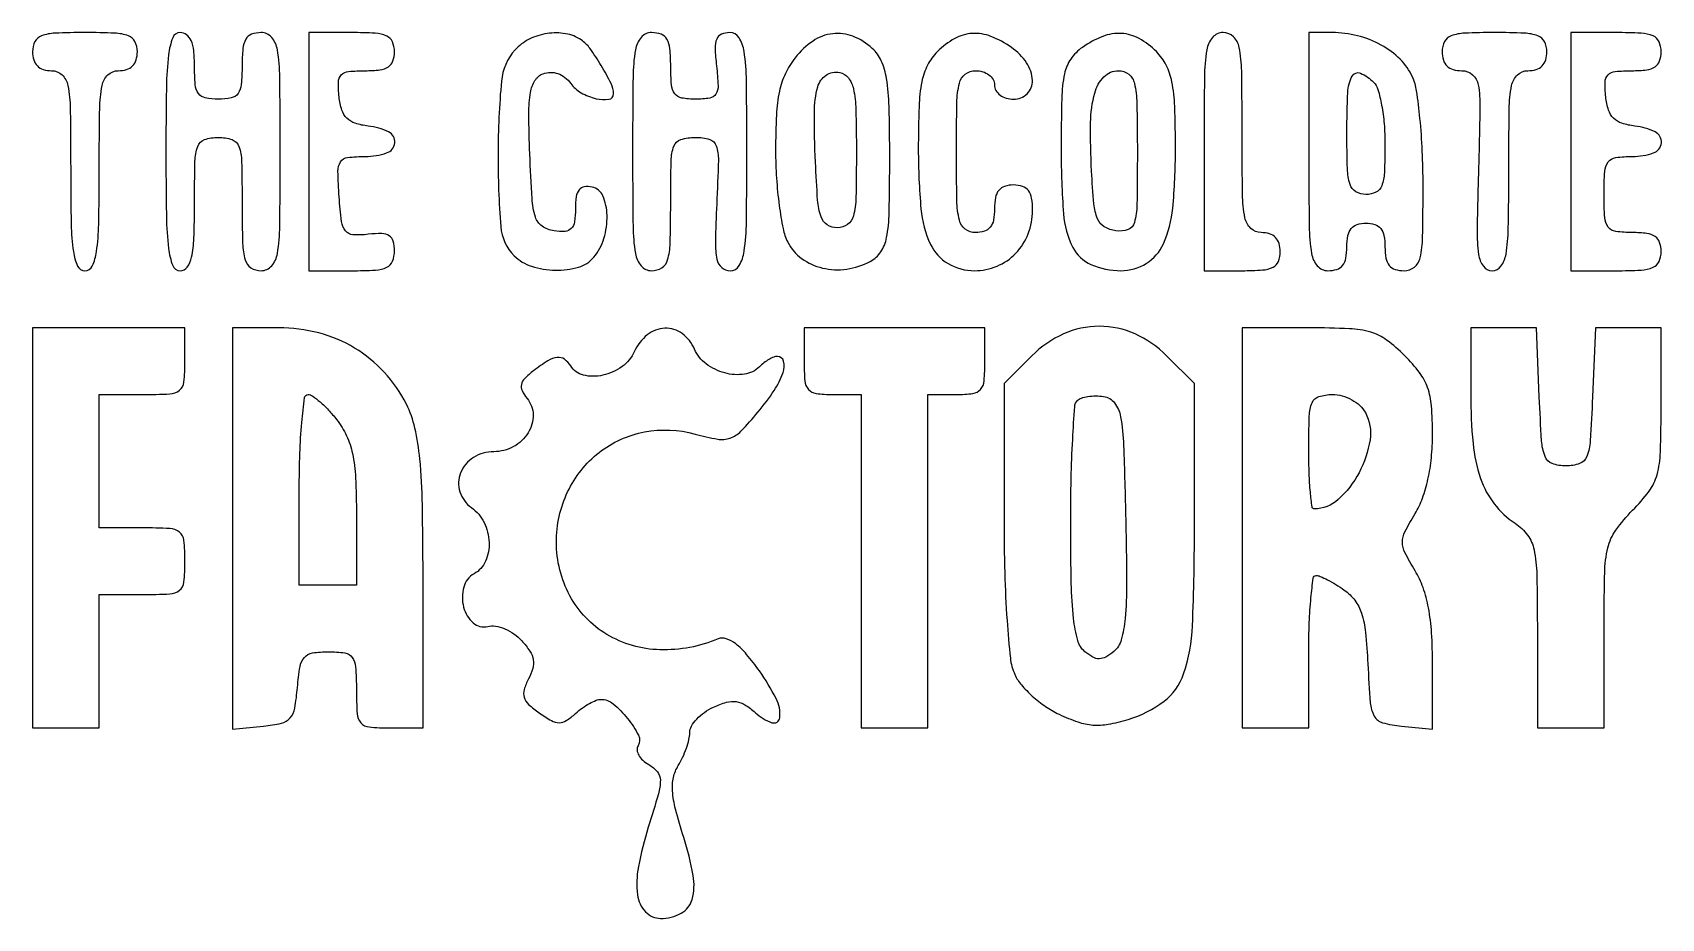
# Model space of a CAD drawing. Extents: x 27 to 198, y 55 to 148.
import ezdxf

# ---------------------------------------------------------------- set-up
doc = ezdxf.new("R2010")
doc.units = 0

msp = doc.modelspace()

# ---------------------------------------------------------------- linework, layer by layer
for points in [[(27, 146, 0.072254), (27.126841, 145.126841, 0.124864), (27.5, 144.5, 0.124864), (28.126841, 144.126841, 0.072254), (29, 144, -0.193568), (30.093207, 143.560306, -0.15568), (30.702381, 142.4375, -0.043488), (30.953506, 139.966968, -0.003595), (31, 133.5, 0.004841), (31.054606, 127.860051, 0.030643), (31.285714, 125, 0.072528), (31.729954, 123.493192, 0.292784), (32.5, 123, 0.292784), (33.270046, 123.493192, 0.072528), (33.714286, 125, 0.030643), (33.945394, 127.860051, 0.004841), (34, 133.5, -0.003595), (34.046494, 139.966968, -0.043488), (34.297619, 142.4375, -0.15568), (34.906793, 143.560306, -0.193568), (36, 144, 0.072254), (36.873159, 144.126841, 0.124864), (37.5, 144.5, 0.124864), (37.873159, 145.126841, 0.072254), (38, 146, 0.118451), (37.746716, 147.054152, 0.189837), (37.0625, 147.659091, 0.077556), (35.640147, 147.938496, 0.009792), (32.5, 148, 0.009792), (29.359853, 147.938496, 0.077556), (27.9375, 147.659091, 0.189837), (27.253284, 147.054152, 0.118451)], [(41, 135.5, 0.003867), (41.052594, 128.699767, 0.025996), (41.28, 125.333333, 0.0595), (41.714283, 123.545446, 0.313079), (42.5, 123, 0.241448), (43.235889, 123.377357, 0.103378), (43.696429, 124.416667, 0.044348), (43.938899, 126.386832, 0.008455), (44, 130, -0.005599), (44.050231, 134.485599, -0.080329), (44.339286, 136.05, -0.227859), (45.055682, 136.758286, -0.0831), (46.5, 137, -0.0831), (47.944318, 136.758286, -0.227859), (48.660714, 136.05, -0.080329), (48.949769, 134.485599, -0.005599), (49, 130, 0.006583), (49.054458, 125.864163, 0.063075), (49.321429, 124.125, 0.183695), (49.929389, 123.311233, 0.142406), (51, 123, 0.218517), (52.104087, 123.506719, 0.138781), (52.71, 124.8125, 0.036854), (52.955897, 127.699072, 0.002827), (53, 135.5, 0.002827), (52.955897, 143.300928, 0.036854), (52.71, 146.1875, 0.138781), (52.104087, 147.493281, 0.218517), (51, 148, 0.087745), (49.997538, 147.822713, 0.177212), (49.392857, 147.3125, 0.10769), (49.082184, 146.32428, 0.022514), (49, 144.5, -0.021436), (48.915691, 142.534425, -0.13443), (48.571429, 141.6, -0.189121), (47.86222, 141.138668, -0.050766), (46.5, 141, -0.050766), (45.13778, 141.138668, -0.189121), (44.428571, 141.6, -0.13443), (44.084309, 142.534425, -0.021436), (44, 144.5, 0.025511), (43.918107, 146.104033, 0.075863), (43.642857, 147.166667, 0.129352), (43.169448, 147.773926, 0.164293), (42.5, 148, 0.313079), (41.714283, 147.454554, 0.0595), (41.28, 145.666667, 0.025996), (41.052594, 142.300233, 0.003867)], [(56, 135.5), (56, 123), (60.5, 123, 0.013719), (63.013202, 123.068973, 0.094417), (64.206932, 123.365087, 0.193178), (64.793203, 123.98475, 0.094293), (65, 125.071566, 0.063458), (64.868329, 126.104848, 0.189877), (64.456932, 126.670538, 0.141263), (63.674377, 126.900709, 0.030458), (62.25, 126.821566, -0.042707), (60.638023, 126.77151, -0.217094), (59.861925, 127.177406, -0.134594), (59.449269, 128.170583, -0.013496), (59.192502, 130.75, -0.012095), (59.062611, 133.451801, -0.150664), (59.338181, 134.427637, -0.222645), (60.074525, 134.887595, -0.03006), (61.942502, 135, 0.080186), (64.176979, 135.360667, 0.296901), (65.025657, 136.424188, 0.314738), (64.380044, 137.568819, 0.083402), (62.25, 138.183578, -0.046929), (60.866688, 138.476032, -0.121406), (60, 139, -0.121406), (59.476032, 139.866688, -0.046929), (59.183578, 141.25, -0.032648), (59.106417, 142.814281, -0.194761), (59.41875, 143.551595, -0.173213), (60.181481, 143.91289, -0.024843), (61.933578, 144, 0.029358), (63.477207, 144.090715, 0.115646), (64.366697, 144.413056, 0.167926), (64.838221, 145.020469, 0.082024), (65, 146, 0.102588), (64.785276, 147.035525, 0.188085), (64.1875, 147.638889, 0.090841), (62.979415, 147.930739, 0.013964), (60.5, 148), (56, 148)], [(77.654988, 146.171259, 0.162928), (76.230052, 142.915457, 0.021418), (75.872887, 135.272529, 0.020794), (76.161355, 127.627084, 0.178383), (77.571429, 124.571429, 0.119927), (79.390993, 123.464129, 0.072361), (81.894883, 123.051056, 0.074475), (84.327176, 123.36817, 0.151072), (85.927297, 124.412399, 0.100435), (86.992664, 126.397668, 0.079258), (87.31949, 128.819498, 0.094764), (86.878255, 130.859489, 0.245925), (85.75, 131.784136, 0.088026), (84.91872, 131.807968, 0.194732), (84.381248, 131.491907, 0.131378), (84.084097, 130.775735, 0.033022), (84, 129.503773, -0.033732), (83.907229, 128.13021, -0.159967), (83.567391, 127.430485, -0.188084), (82.915606, 127.131874, -0.049756), (81.75, 127.180449, -0.118712), (80.503137, 127.674702, -0.164564), (79.799286, 128.638275, -0.060768), (79.441616, 130.567806, -0.006067), (79.207663, 135.265139, -0.007206), (79.108974, 139.514935, -0.0433), (79.280508, 141.71703, -0.09718), (79.749191, 142.96965, -0.164613), (80.602271, 143.677619, -0.089505), (81.37549, 143.82462, -0.086661), (82.160683, 143.695044, -0.081915), (82.891275, 143.296009, -0.069123), (83.50485, 142.66248, 0.105822), (84.600781, 141.684539, 0.069713), (86.176386, 141.057948, 0.095643), (87.503705, 140.993388, 0.373179), (88, 141.565741, 0.116312), (87.7451, 142.646679, 0.019262), (86.708863, 144.535927, 0.020622), (85.518435, 146.347203, 0.090089), (84.600296, 147.234687, 0.106005), (82.965703, 147.882846, 0.079723), (81.026231, 147.896764, 0.077959), (79.138644, 147.297239, 0.093292)], [(90, 135.5, 0.002827), (90.044103, 127.699072, 0.036854), (90.29, 124.8125, 0.138781), (90.895913, 123.506719, 0.218517), (92, 123, 0.142406), (93.070611, 123.311233, 0.183695), (93.678571, 124.125, 0.063075), (93.945542, 125.864163, 0.006583), (94, 130, -0.005485), (94.049715, 134.531912, -0.083051), (94.342216, 136.072246, -0.232214), (95.072945, 136.768264, -0.076331), (96.582059, 137, -0.072276), (98.100975, 136.779284, -0.24771), (98.791306, 136.104179, -0.084801), (99.004739, 134.608127, -0.004975), (98.832059, 129.997747, 0.006644), (98.695744, 126.00157, 0.055223), (98.857594, 124.198518, 0.163336), (99.356082, 123.335255, 0.183158), (100.25, 122.997747, 0.26546), (101.193006, 123.537975, 0.09845), (101.714955, 125.035669, 0.031518), (101.952056, 128.147113, 0.00326), (102, 135.5, 0.003162), (101.95289, 142.949007, 0.032588), (101.714016, 146.013116, 0.106579), (101.174977, 147.465824, 0.256175), (100.200801, 148, 0.100614), (99.319277, 147.820799, 0.2005), (98.830263, 147.320449, 0.105186), (98.664663, 146.347482, 0.018803), (98.810207, 144.5, -0.017415), (98.979398, 142.425856, -0.153154), (98.747849, 141.546178, -0.216643), (98.095545, 141.116216, -0.039041), (96.609406, 141, -0.045588), (95.165774, 141.131899, -0.189192), (94.436386, 141.585325, -0.139711), (94.085004, 142.510371, -0.021352), (94, 144.5, 0.022514), (93.917816, 146.32428, 0.10769), (93.607143, 147.3125, 0.177212), (93.002462, 147.822713, 0.087745), (92, 148, 0.218517), (90.895913, 147.493281, 0.138781), (90.29, 146.1875, 0.036854), (90.044103, 143.300928, 0.002827)], [(107.07258, 145.365141, 0.056847), (106.038882, 143.690224, 0.057906), (105.416737, 141.835786, 0.040168), (105.099853, 139.368098, 0.012374), (105.014742, 135.615141, 0.015837), (105.112882, 132.707807, 0.01656), (105.394817, 129.855698, 0.01645), (105.799937, 127.415898, 0.067326), (106.287913, 126, 0.11988), (107.750317, 124.281161, 0.099681), (109.939006, 123.281339, 0.092808), (112.484176, 123.167457, 0.087983), (114.950547, 123.973533, 0.123464), (116.062152, 124.982596, 0.100912), (116.669818, 126.474095, 0.041385), (116.941337, 129.100354, 0.005075), (117, 134.880196, 0.00636), (116.931821, 140.240094, 0.033197), (116.661218, 143.179308, 0.063769), (116.117752, 145.030573, 0.105975), (115.171259, 146.345012, 0.089788), (113.134275, 147.612101, 0.125091), (111.014263, 147.885997, 0.119403), (108.948729, 147.113035, 0.077282)], [(122, 146, 0.079254), (120.968131, 144.576473, 0.069322), (120.37081, 142.836123, 0.039585), (120.076782, 140.24677, 0.008485), (120, 135.722506, 0.022527), (120.280561, 129.49841, 0.086274), (121.282601, 125.764941, 0.153757), (123.121481, 123.748853, 0.132317), (125.901716, 123, 0.099834), (128.263528, 123.476324, 0.101831), (130.237197, 124.82942, 0.099896), (131.542922, 126.876768, 0.09241), (132, 129.328741, 0.039064), (131.898985, 130.619716, 0.122228), (131.562822, 131.416093, 0.155955), (130.950873, 131.851771, 0.077476), (130, 132, 0.07578), (129.064742, 131.857434, 0.149477), (128.45, 131.4375, 0.124434), (128.106468, 130.682766, 0.044917), (128, 129.5, -0.044917), (127.893532, 128.317234, -0.124434), (127.55, 127.5625, -0.149477), (126.935258, 127.142566, -0.07578), (126, 127, -0.165398), (124.918496, 127.367819, -0.1727), (124.308824, 128.3125, -0.052938), (124.05015, 130.365904, -0.004884), (124, 135.5, -0.004884), (124.05015, 140.634096, -0.052938), (124.308824, 142.6875, -0.1727), (124.918496, 143.632181, -0.165398), (126, 144, -0.072314), (126.769411, 143.888136, -0.08892), (127.416667, 143.5625, -0.10214), (127.846791, 143.075754, -0.130775), (128, 142.5, 0.130775), (128.153209, 141.924246, 0.10214), (128.583333, 141.4375, 0.08892), (129.230589, 141.111864, 0.072314), (130, 141, 0.196207), (131.430727, 141.583917, 0.212271), (131.983259, 142.977468, 0.140118), (131.371526, 144.827903, 0.090769), (129.777494, 146.443296, 0.059497), (127.628305, 147.595615, 0.107977), (125.667996, 147.908319, 0.113111), (123.818208, 147.371997, 0.069596)], [(137.222506, 146.443296, 0.090757), (136.005806, 145.21035, 0.099227), (135.35172, 143.663038, 0.044817), (135.063372, 141.112148, 0.005746), (135, 135.598284, 0.018873), (135.249993, 128.977729, 0.096912), (136.220807, 125.452165, 0.177538), (138.129965, 123.64682, 0.101861), (141.272037, 123, 0.140427), (143.941851, 123.764913, 0.148502), (145.732502, 125.815267, 0.083222), (146.720315, 129.57423, 0.022733), (147, 135.722506, 0.008485), (146.923218, 140.24677, 0.039585), (146.62919, 142.836123, 0.069322), (146.031869, 144.576473, 0.079254), (145, 146, 0.069596), (143.181792, 147.371997, 0.113111), (141.332004, 147.908319, 0.107977), (139.371695, 147.595615, 0.059497)], [(150, 135.5), (150, 123), (154, 123, 0.017388), (156.150836, 123.074821, 0.098846), (157.25, 123.375, 0.184152), (157.804216, 123.978414, 0.094959), (158, 125, 0.072254), (157.873159, 125.873159, 0.124864), (157.5, 126.5, 0.124864), (156.873159, 126.873159, 0.072254), (156, 127, -0.193568), (154.906793, 127.439694, -0.15568), (154.297619, 128.5625, -0.043488), (154.046494, 131.033032, -0.003595), (154, 137.5, 0.003595), (153.953506, 143.966968, 0.043488), (153.702381, 146.4375, 0.15568), (153.093207, 147.560306, 0.193568), (152, 148, 0.218517), (150.895913, 147.493281, 0.138781), (150.29, 146.1875, 0.036854), (150.044103, 143.300928, 0.002827)], [(161, 135.5, 0.002827), (161.044103, 127.699072, 0.036854), (161.29, 124.8125, 0.138781), (161.895913, 123.506719, 0.218517), (163, 123, 0.07578), (163.935258, 123.142566, 0.149477), (164.55, 123.5625, 0.124434), (164.893532, 124.317234, 0.044917), (165, 125.5, -0.044917), (165.106468, 126.682766, -0.124434), (165.45, 127.4375, -0.149477), (166.064742, 127.857434, -0.07578), (167, 128, -0.07578), (167.935258, 127.857434, -0.149477), (168.55, 127.4375, -0.124434), (168.893532, 126.682766, -0.044917), (169, 125.5, 0.044917), (169.106468, 124.317234, 0.124434), (169.45, 123.5625, 0.149477), (170.064742, 123.142566, 0.07578), (171, 123, 0.172048), (172.084318, 123.38449, 0.168955), (172.694152, 124.369118, 0.050466), (172.950837, 126.51713, 0.004522), (173, 131.952947, 0.011291), (172.918552, 135.559291, 0.013004), (172.673858, 138.99177, 0.012134), (172.321765, 141.876814, 0.070572), (171.889728, 143.342675, 0.09142), (170.592573, 145.199175, 0.068659), (168.591648, 146.693624, 0.06435), (166.1221, 147.668198, 0.061917), (163.452947, 148), (161, 148)], [(175, 146, 0.072557), (175.128798, 145.117102, 0.128579), (175.508042, 144.492208, 0.125608), (176.151969, 144.12381, 0.067541), (177.064338, 144, -0.179976), (178.195474, 143.579215, -0.175107), (178.792607, 142.516218, -0.045527), (178.969584, 140.13307, -0.003264), (178.814338, 133.49789, 0.003846), (178.676741, 127.309246, 0.037624), (178.835173, 124.701279, 0.123286), (179.329895, 123.467031, 0.240864), (180.25, 122.99789, 0.241299), (181.178582, 123.475141, 0.114847), (181.708283, 124.74995, 0.037182), (181.949832, 127.403258, 0.004114), (182, 133.5, -0.003595), (182.046494, 139.966968, -0.043488), (182.297619, 142.4375, -0.15568), (182.906793, 143.560306, -0.193568), (184, 144, 0.072254), (184.873159, 144.126841, 0.124864), (185.5, 144.5, 0.124864), (185.873159, 145.126841, 0.072254), (186, 146, 0.118451), (185.746716, 147.054152, 0.189837), (185.0625, 147.659091, 0.077556), (183.640147, 147.938496, 0.009792), (180.5, 148, 0.009792), (177.359853, 147.938496, 0.077556), (175.9375, 147.659091, 0.189837), (175.253284, 147.054152, 0.118451)], [(188.5, 135.5), (188.5, 123), (193.25, 123, 0.012662), (195.894234, 123.066972, 0.087189), (197.15625, 123.355263, 0.189177), (197.775695, 123.95888, 0.106501), (198, 125, 0.081208), (197.840542, 125.975317, 0.166173), (197.375, 126.583333, 0.116834), (196.500917, 126.907747, 0.030703), (195, 127, -0.033956), (193.224263, 127.120733, -0.200505), (192.4375, 127.583333, -0.14616), (192.076799, 128.561635, -0.015744), (192, 131, -0.015744), (192.076799, 133.438365, -0.14616), (192.4375, 134.416667, -0.200505), (193.224263, 134.879267, -0.033956), (195, 135, 0.082192), (197.196682, 135.363556, 0.299611), (198.022108, 136.425864, 0.309201), (197.364501, 137.570715, 0.083971), (195.25, 138.183578, -0.046929), (193.866688, 138.476032, -0.121406), (193, 139, -0.121406), (192.476032, 139.866688, -0.046929), (192.183578, 141.25, -0.032648), (192.106417, 142.814281, -0.194761), (192.41875, 143.551595, -0.173213), (193.181481, 143.91289, -0.024843), (194.933578, 144, 0.029358), (196.477207, 144.090715, 0.115646), (197.366697, 144.413056, 0.167926), (197.838221, 145.020469, 0.082024), (198, 146, 0.106501), (197.775695, 147.04112, 0.189177), (197.15625, 147.644737, 0.087189), (195.894234, 147.933028, 0.012662), (193.25, 148), (188.5, 148)], [(113.5, 135.486305, -0.005365), (113.448579, 130.694261, -0.056039), (113.187393, 128.748288, -0.176768), (112.578107, 127.848661, -0.15768), (111.5, 127.5, -0.144729), (110.428386, 127.816823, -0.170183), (109.783444, 128.649989, -0.062332), (109.432612, 130.406858, -0.007319), (109.200873, 134.400785, -0.010821), (109.087548, 139.627656, -0.066171), (109.442349, 142.297603, -0.180971), (110.319928, 143.520826, -0.197679), (111.746976, 143.810212, -0.183371), (112.653128, 143.250939, -0.112356), (113.184556, 142.096281, -0.04524), (113.440742, 139.919479, -0.006683)], [(143, 135.430449, -0.003955), (142.956423, 129.921624, -0.06269), (142.693683, 128.071069, -0.238885), (142.018077, 127.324036, -0.127601), (140.75, 127.180449, -0.099667), (139.53028, 127.611576, -0.162841), (138.822582, 128.435742, -0.074171), (138.438545, 130.014658, -0.009799), (138.19388, 133.458332, -0.015884), (138.094238, 138.550356, -0.062493), (138.52216, 141.653763, -0.128508), (139.491096, 143.356045, -0.202116), (141.019052, 144, -0.169684), (142.087796, 143.62655, -0.169417), (142.69221, 142.668504, -0.051973), (142.949776, 140.590472, -0.004867)], [(167.8, 142.8, -0.12661), (168.265473, 142.011933, -0.024774), (168.6475, 140.395625, -0.024856), (168.911925, 138.41707, -0.020792), (169, 136.3, -0.010437), (168.93721, 133.292271, -0.079942), (168.65566, 131.9125, -0.189988), (168.051125, 131.245536, -0.115245), (167, 131, -0.134481), (165.93396, 131.292005, -0.186514), (165.326923, 132.0625, -0.067313), (165.056399, 133.696451, -0.007414), (165, 137.5, -0.011154), (165.094372, 141.729994, -0.110805), (165.556888, 143.432115, -0.391789), (166.422783, 143.736418, -0.094412)], [(27, 96), (27, 75), (30.5, 75), (34, 75), (34, 82), (34, 89), (38.5, 89, 0.012019), (41.4175, 89.070142, 0.154453), (42.428571, 89.444444, 0.206324), (42.894012, 90.290758, 0.023974), (43, 92.5, 0.023974), (42.894012, 94.709242, 0.206324), (42.428571, 95.555556, 0.154453), (41.4175, 95.929858, 0.012019), (38.5, 96), (34, 96), (34, 103), (34, 110), (38.5, 110, 0.012019), (41.4175, 110.070142, 0.154453), (42.428571, 110.444444, 0.206324), (42.894012, 111.290758, 0.023974), (43, 113.5), (43, 117), (35, 117), (27, 117)], [(48, 95.936642), (48, 74.873283), (51.25, 75.186642, 0.032999), (53.119337, 75.492335, 0.157075), (54.03659, 76.041759, 0.137093), (54.528196, 77.067229, 0.022995), (54.810365, 79.25, -0.020394), (55.080779, 81.430985, -0.138361), (55.538127, 82.404688, -0.177457), (56.37919, 82.870131, -0.038567), (58.060365, 83, -0.035802), (59.788561, 82.876095, -0.201117), (60.566273, 82.409822, -0.143658), (60.92349, 81.426364, -0.015762), (61, 79, 0.01583), (61.079836, 76.478972, 0.165362), (61.46875, 75.535714, 0.192545), (62.324962, 75.099137, 0.022778), (64.5, 75), (68, 75), (67.998446, 90.25, 0.004297), (67.927321, 98.428928, 0.01897), (67.661384, 103.239464, 0.032491), (67.144398, 106.48171, 0.060699), (66.248446, 108.980067, 0.069288), (63.929295, 112.34151, 0.072394), (60.810747, 114.88392, 0.071219), (57.049891, 116.46177, 0.063848), (52.852117, 117), (48, 117)], [(90.181954, 114.5, -0.13075), (88.895574, 112.933587, -0.10094), (86.871455, 112.024755, -0.113337), (84.841047, 112.034677, -0.199231), (83.5, 113, 0.099407), (82.83981, 113.706202, 0.189365), (82.097298, 113.893108, 0.108049), (81.117113, 113.54311, 0.022428), (79.601615, 112.499452, 0.033653), (78.675554, 111.695064, 0.140443), (78.318996, 111.056506, 0.174056), (78.393631, 110.40733, 0.058466), (78.921009, 109.595178, -0.171028), (79.558551, 107.869797, -0.144153), (79.0343, 105.984081, -0.128513), (77.49648, 104.529251, -0.126176), (75.432592, 104, 0.138823), (73.299236, 103.396042, 0.160985), (71.945395, 101.788049, 0.174099), (71.873774, 99.789752, 0.161535), (73.083381, 98.128028, -0.122733), (74.405958, 96.574537, -0.10575), (74.938289, 94.492557, -0.11421), (74.559931, 92.501933, -0.162746), (73.358674, 91.180848, 0.202204), (72.26573, 89.777142, 0.129498), (72.255306, 87.681038, 0.14716), (73.258175, 86.026112, 0.252558), (74.78515, 85.654067, -0.105136), (75.609563, 85.692244, -0.058912), (76.577741, 85.412882, -0.054307), (77.544694, 84.87567, -0.054959), (78.369026, 84.144725, -0.037711), (79.213337, 83.05724, -0.102838), (79.572713, 82.15705, -0.114265), (79.524728, 81.246718, -0.052847), (79.076186, 80.142355, 0.04998), (78.615645, 79.026792, 0.149768), (78.620281, 78.211101, 0.130657), (79.087956, 77.469855, 0.034285), (80.1901, 76.579402, 0.024798), (81.477735, 75.769558, 0.124742), (82.292437, 75.549652, 0.14862), (83.03769, 75.763663, 0.040232), (84.022359, 76.520234, -0.027902), (84.723018, 77.086569, -0.028742), (85.475694, 77.565319, -0.029995), (86.172887, 77.901307, -0.097584), (86.673753, 78, -0.176039), (87.961743, 77.532024, -0.049715), (89.478825, 75.981303, -0.049553), (90.619097, 74.225829, -0.26351), (90.576929, 73.124474, 0.168411), (90.474838, 72.667688, 0.100446), (90.648718, 72.132303, 0.079256), (91.073739, 71.598502, 0.057558), (91.690542, 71.153306, -0.092362), (92.600353, 70.39564, -0.176289), (92.916352, 69.511321, -0.068779), (92.708158, 68.066783, -0.00622), (91.652358, 64.566098, 0.028831), (90.607386, 60.43433, 0.081273), (90.524595, 57.465737, 0.153497), (91.35441, 55.698167, 0.209814), (92.944943, 55, 0.124001), (95.084835, 55.538987, 0.202584), (96.239931, 56.974563, 0.115744), (96.360489, 59.51976, 0.030567), (95.368687, 63.499338, -0.012119), (94.510563, 66.470945, -0.045388), (94.189508, 68.385135, -0.073115), (94.289571, 69.801974, -0.085651), (94.797948, 71.048071, 0.030915), (95.258127, 71.897603, 0.025065), (95.646897, 72.858363, 0.025745), (95.915781, 73.783299, 0.057922), (96, 74.50787, -0.131584), (96.179524, 75.178224, -0.057055), (96.733182, 75.926029, -0.050968), (97.541139, 76.63131, -0.047104), (98.495938, 77.180103, -0.036153), (99.870091, 77.689903, -0.104247), (100.877932, 77.76587, -0.109267), (101.802688, 77.428117, -0.041952), (102.89666, 76.593521, 0.098106), (104.636729, 75.550525, 0.489557), (105.458402, 76.07271, 0.143041), (105.071819, 78.082824, 0.035239), (103.311716, 80.988703, 0.02113), (101.976093, 82.719234, 0.052573), (100.825234, 83.8267, 0.080938), (99.835697, 84.366788, 0.18541), (99, 84.342907, -0.105764), (92.873847, 83.199753, -0.128779), (87.286942, 84.8209, -0.13578), (83.412847, 88.878015, -0.12373), (82, 94.5, -0.110354), (83.179145, 99.777474, -0.117713), (86.479013, 103.908701, -0.119122), (91.254076, 106.071752, -0.114904), (96.558241, 105.856308, 0.023399), (98.936902, 105.317867, 0.12815), (100.239305, 105.42109, 0.118063), (101.378791, 106.14992, 0.018559), (103.166838, 108.149502, 0.026064), (104.86769, 110.43213, 0.063534), (105.799891, 112.307238, 0.145821), (105.85299, 113.490035, 0.344218), (105.2, 114, 0.096385), (104.817807, 113.925634, 0.034482), (104.31638, 113.68138, 0.032674), (103.789423, 113.330419, 0.033143), (103.315335, 112.915335, -0.163033), (101.74899, 112.135042, -0.100938), (99.677428, 112.264148, -0.095653), (97.727157, 113.21627, -0.128823), (96.512872, 114.75, 0.129573), (95.202379, 116.400241, 0.172019), (93.385672, 116.964676, 0.162815), (91.543406, 116.266471, 0.115055)], [(108, 113.5, 0.021354), (108.088063, 111.438974, 0.157079), (108.464286, 110.541667, 0.185552), (109.260192, 110.111769, 0.032088), (111, 110), (114, 110), (114, 92.5), (114, 75), (117.5, 75), (121, 75), (121, 92.5), (121, 110), (124, 110, 0.032088), (125.739808, 110.111769, 0.185552), (126.535714, 110.541667, 0.157079), (126.911937, 111.438974, 0.021354), (127, 113.5), (127, 117), (117.5, 117), (108, 117)], [(131.923077, 114.076923), (129, 111.153846), (129, 97.123976, 0.0066), (129.077277, 91.27027, 0.010594), (129.314816, 86.282475, 0.009653), (129.66416, 82.326494, 0.080207), (130.138557, 80.595245, 0.069832), (130.82437, 79.518096, 0.033421), (131.972347, 78.341807, 0.032322), (133.356969, 77.25351, 0.039634), (134.782421, 76.433007, 0.028036), (136.760138, 75.626962, 0.064204), (138.333811, 75.303504, 0.063915), (139.942433, 75.389113, 0.027575), (142.033487, 75.891887, 0.089869), (145.801817, 77.807741, 0.150065), (147.861154, 80.672412, 0.071799), (148.790789, 85.723132, 0.009668), (149, 96.54174), (149, 111.153846), (146.076923, 114.076923, 0.091534), (142.755571, 116.363051, 0.105458), (139, 117.164071, 0.105458), (135.244429, 116.363051, 0.091534)], [(154, 96), (154, 75), (157.5, 75), (161, 75), (161, 83, -0.009117), (161.055935, 86.067336, -0.015105), (161.228389, 88.65, -0.008816), (161.467447, 90.728438, -0.376017), (161.777494, 91, -0.102129), (162.206324, 90.911485, -0.017318), (162.965624, 90.552409, -0.018289), (163.840512, 90.059646, -0.015375), (164.730392, 89.476287, -0.080327), (165.839962, 88.397523, -0.082773), (166.539142, 87.034608, -0.05193), (166.956529, 85.027757, -0.013403), (167.202898, 81.726287, 0.007354), (167.458614, 77.632797, 0.105361), (167.869683, 76.24026, 0.205943), (168.747108, 75.548536, 0.041342), (170.75, 75.186642), (174, 74.873283), (173.996262, 81.686642, 0.015619), (173.891252, 84.989457, 0.030349), (173.565783, 87.607185, 0.037701), (173.001802, 89.72942, 0.052989), (172.166104, 91.5, -0.01919), (171.100619, 93.411583, -0.118009), (170.839811, 94.5, -0.118033), (171.100094, 95.588447, -0.019201), (172.164577, 97.5, 0.050149), (172.937628, 99.115635, 0.032442), (173.513386, 101.108812, 0.029548), (173.873175, 103.377636, 0.024306), (173.994735, 105.826923, 0.019635), (173.880448, 108.811344, 0.065695), (173.475453, 110.723251, 0.077183), (172.628166, 112.296547, 0.034347), (171.076923, 114.076923, 0.037239), (169.174015, 115.715688, 0.08826), (167.505105, 116.543478, 0.060432), (165.288505, 116.909539, 0.010738), (161.076923, 117), (154, 117)], [(178, 110.047053, 0.023363), (178.242107, 104.86846, 0.05939), (179.032941, 101.195502, 0.080923), (180.46543, 98.524095, 0.084463), (182.654126, 96.49097, -0.08923), (183.967449, 95.247638, -0.108874), (184.652702, 93.704402, -0.045461), (184.941036, 91.096861, -0.004817), (185, 84.976947), (185, 75), (188.5, 75), (192, 75), (192, 84.923077, -0.005331), (192.067552, 91.259232, -0.051741), (192.401163, 93.920394, -0.098461), (193.232848, 95.761013, -0.041203), (195, 97.846154, 0.03727), (196.726595, 99.851301, 0.093243), (197.564286, 101.583516, 0.058059), (197.919249, 103.956234, 0.008128), (198, 108.923077), (198, 117), (194.54381, 117), (191.087619, 117), (190.79381, 109.75, -0.005697), (190.554928, 105.151129, -0.076279), (190.194365, 103.504381, -0.214913), (189.440612, 102.759327, -0.089288), (188, 102.5, -0.089288), (186.559388, 102.759327, -0.214913), (185.805635, 103.504381, -0.076279), (185.445072, 105.151129, -0.005697), (185.20619, 109.75), (184.912381, 117), (181.45619, 117), (178, 117)], [(58.92742, 107.365141, -0.05767), (59.966782, 105.674848, -0.057996), (60.590212, 103.795017, -0.039456), (60.909, 101.268103, -0.011656), (61, 97.365141), (61, 90), (58, 90), (55, 90), (55, 100, -0.008699), (55.066714, 103.8342, -0.014421), (55.27243, 107.0625, -0.008068), (55.55711, 109.673227, -0.37813), (55.92742, 110, -0.156185), (56.409413, 109.845675, -0.025244), (57.191231, 109.22601, -0.025784), (58.065923, 108.374033, -0.020123)], [(141.778784, 96.896334, -0.004471), (141.867431, 90.167558, -0.023528), (141.709301, 86.476583, -0.043647), (141.308481, 84.237096, -0.154648), (140.528784, 83.023889, -0.044149), (139.685565, 82.441444, -0.127778), (139.005771, 82.2591, -0.129745), (138.329596, 82.431872, -0.046161), (137.5, 83, -0.155042), (136.741345, 84.182467, -0.037965), (136.306198, 86.483398, -0.022673), (136.063977, 90.16597, -0.005086), (136, 96.455778, -0.005421), (136.051294, 101.186859, -0.008282), (136.208224, 105.287943, -0.003765), (136.42442, 108.751439, -0.180815), (136.708849, 109.375516, -0.118669), (137.121725, 109.628178, -0.040663), (137.809062, 109.790312, -0.037695), (138.625458, 109.85167, -0.035475), (139.458849, 109.792183, -0.196403), (140.5988, 109.124189, -0.119281), (141.238582, 107.673793, -0.035922), (141.55935, 104.664188, -0.003063)], [(166.947193, 108.09867, -0.163026), (167.429876, 105.255873, -0.083843), (166.272941, 101.791598, -0.085893), (164.081396, 98.973498, -0.186741), (161.565741, 98, -0.377397), (161.339948, 98.198733, -0.008326), (161.166187, 99.7625, -0.01466), (161.040698, 101.699486, -0.008845), (161, 104, -0.007401), (161.055435, 107.744663, -0.090289), (161.352701, 109.141435, -0.223398), (162.056364, 109.785796, -0.075608), (163.464816, 110, -0.0665), (164.501453, 109.861515, -0.058604), (165.513986, 109.453944, -0.060606), (166.370645, 108.841306, -0.08458)]]:
    msp.add_lwpolyline(points, format="xyb", close=True)

doc.saveas('drawing.dxf')
